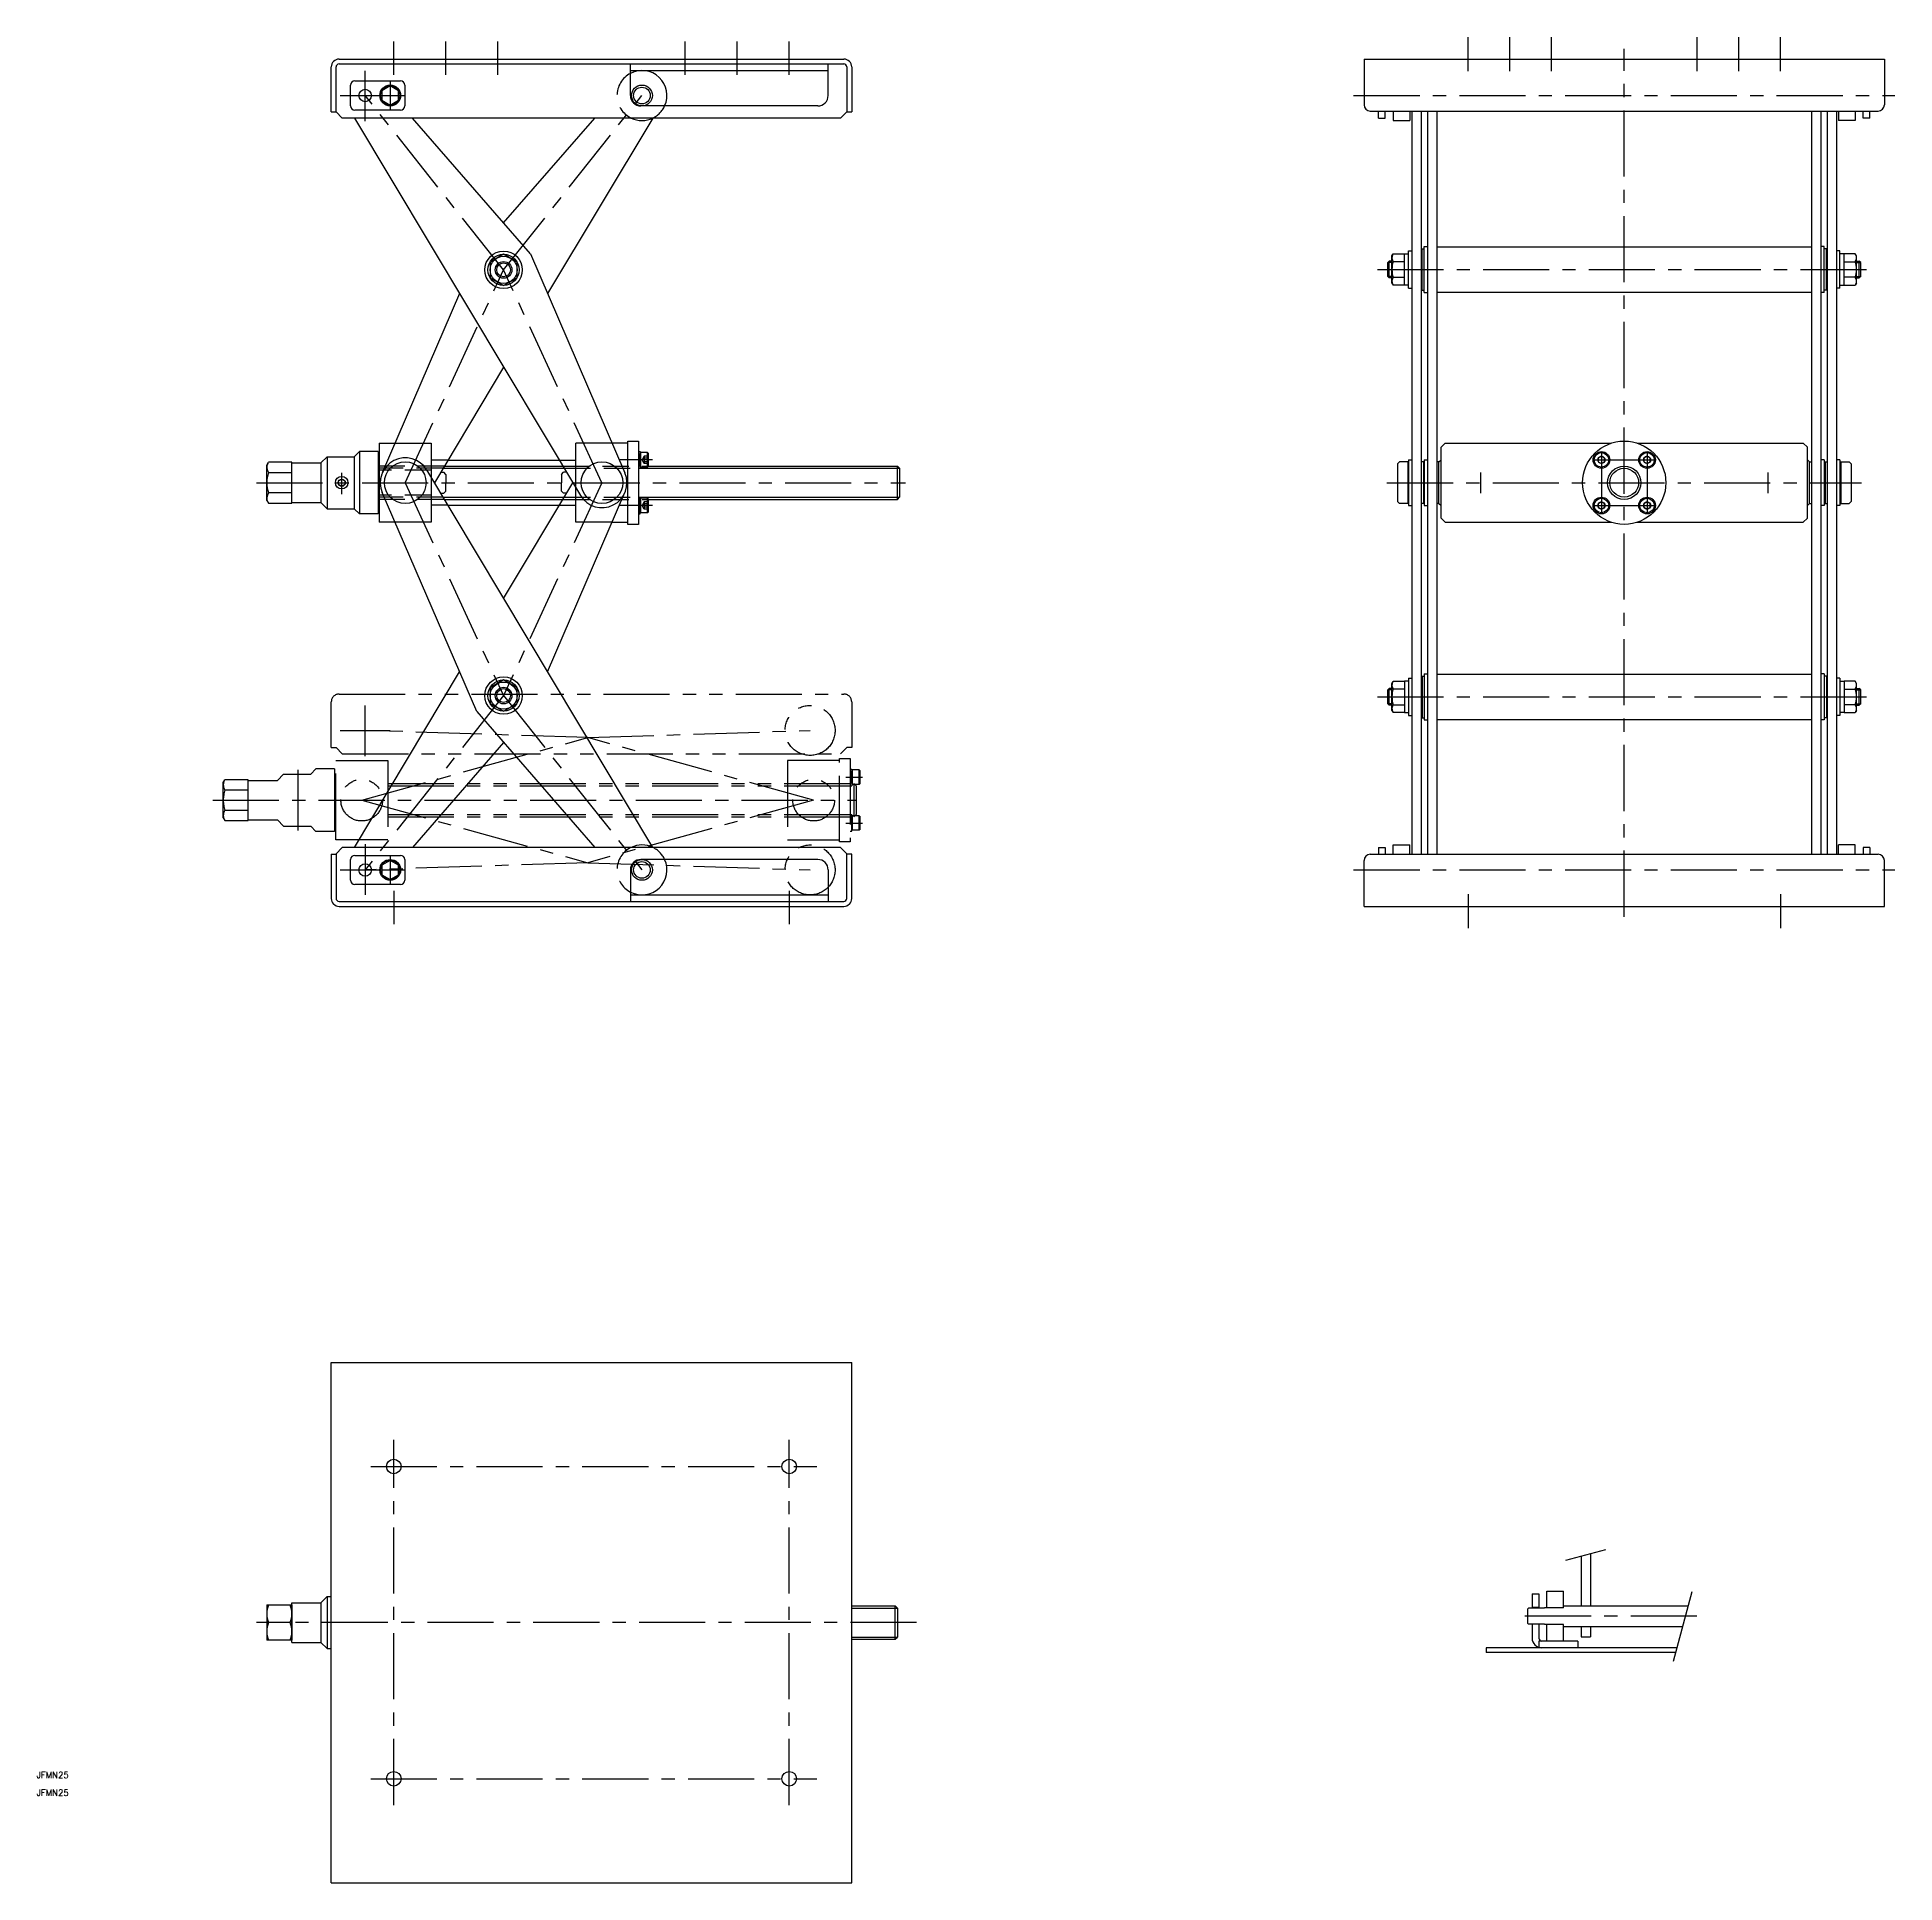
# Model space of a CAD drawing. Extents: x -141 to 751, y -125 to 1231.
# Drawn here: x -141 to 751, y -125 to 762 of the extents above; entities that cross this region are included whole.
import ezdxf

# ---------------------------------------------------------------- set-up
doc = ezdxf.new("R2010")
doc.units = 0
for name, pattern in [('CENTER', [50.8, 31.75, -6.35, 6.35, -6.35]), ('DASHED', [19.05, 12.7, -6.35]), ('PHANTOM', [63.5, 31.75, -6.35, 6.35, -6.35, 6.35, -6.35])]:
    doc.linetypes.add(name, pattern=pattern)
doc.layers.get('0').update_dxf_attribs({"linetype": 'CONTINUOUS'})
doc.layers.add('CENTER', color=1, linetype='CENTER')
doc.styles.get("Standard").update_dxf_attribs({"font": 'txt.shx', "height": 3, "bigfont": 'bigfont.shx'})

# ---------------------------------------------------------------- blocks, each defined once
blk = doc.blocks.new('*U46')
at = {"color": 7, "linetype": 'CONTINUOUS'}
blk.add_text('JFMN25', height=3, dxfattribs=at).set_placement((-141.57, -74.67))
blk = doc.blocks.new('*U47')
at = {"color": 7, "linetype": 'CONTINUOUS'}
blk.add_text('JFMN25', height=3, dxfattribs=at).set_placement((-141.57, -83.24))

msp = doc.modelspace()

# ---------------------------------------------------------------- linework, layer by layer
at = {"color": 7, "linetype": 'CONTINUOUS'}
for p, q in [((3.8, 751.08), (246.2, 751.08)), ((496.14, 751.08), (746.14, 751.08)), ((496.14, 751.08), (496.14, 729.08)), ((746.14, 751.08), (746.14, 729.08)), ((0, 725.68), (0, 747.28)), ((2.3, 725.68), (2.3, 747.28)), ((3.8, 748.78), (246.2, 748.78)), ((143.7, 733.58), (143.7, 748.78)), ((143.7, 745.58), (238.7, 745.58)), ((238.7, 733.58), (238.7, 748.78)), ((247.7, 747.28), (247.7, 725.78)), ((250, 747.28), (250, 725.78)), ((9.3, 728.58), (9.3, 738.58)), ((11.3, 740.58), (33.3, 740.58)), ((28.3, 738.2), (24.3, 735.89)), ((24.3, 735.89), (24.3, 731.27)), ((32.3, 735.89), (28.3, 738.2)), ((32.3, 731.27), (32.3, 735.89)), ((35.3, 738.58), (35.3, 728.58)), ((0, 725.68), (2.3, 725.68)), ((2.3, 725.68), (5.3, 722.68)), ((33.3, 726.58), (11.3, 726.58)), ((24.3, 731.27), (28.3, 728.96)), ((28.3, 728.96), (32.3, 731.27)), ((233.7, 728.58), (148.7, 728.58)), ((244.7, 722.78), (247.7, 725.78)), ((247.7, 725.78), (250, 725.78)), ((499.14, 726.08), (743.14, 726.08)), ((503.14, 722.78), (503.14, 726.08)), ((506.34, 722.78), (506.34, 726.08)), ((510.14, 726.08), (510.14, 721.58)), ((518.14, 726.08), (518.14, 721.58)), ((519.14, 726.08), (519.14, 369.08)), ((523.64, 726.08), (523.64, 369.08)), ((526.64, 726.08), (526.64, 369.08)), ((531.14, 726.08), (531.14, 369.08)), ((711.14, 726.08), (711.14, 369.08)), ((715.64, 726.08), (715.64, 369.08)), ((718.64, 726.08), (718.64, 369.08)), ((723.14, 726.08), (723.14, 369.08)), ((724.14, 726.08), (724.14, 721.58)), ((732.14, 726.08), (732.14, 721.58)), ((735.94, 722.78), (735.94, 726.08)), ((739.14, 722.78), (739.14, 726.08)), ((244.7, 722.78), (5.2, 722.78)), ((11.11, 722.78), (119.72, 541.42)), ((95.64, 657.54), (38.94, 722.78)), ((82.77, 672.35), (126.61, 722.78)), ((154.43, 722.78), (103.9, 638.4)), ((503.14, 722.78), (506.34, 722.78)), ((510.14, 721.58), (518.14, 721.58)), ((732.14, 721.58), (724.14, 721.58)), ((739.14, 722.78), (735.94, 722.78)), ((525.04, 639.01), (525.04, 661.01)), ((525.04, 661.01), (526.64, 661.01)), ((531.14, 660.86), (711.14, 660.86)), ((717.24, 661.01), (715.64, 661.01)), ((717.24, 639.01), (717.24, 661.01)), ((82.77, 657.34), (76.27, 653.59)), ((76.27, 653.59), (76.27, 646.08)), ((89.27, 653.59), (82.77, 657.34)), ((89.27, 646.08), (89.27, 653.59)), ((95.64, 657.54), (141.04, 552.34)), ((507.54, 653.33), (508.22, 654.01)), ((507.54, 646.69), (507.54, 653.33)), ((508.22, 646.01), (508.22, 654.01)), ((509.54, 654.01), (508.22, 654.01)), ((509.54, 656.51), (510.12, 657.52)), ((509.54, 643.51), (509.54, 656.51)), ((510.12, 657.52), (515.54, 657.52)), ((515.54, 653.76), (510.12, 653.76)), ((515.54, 657.52), (515.54, 657.51)), ((515.54, 642.51), (515.54, 657.51)), ((515.54, 657.51), (517.54, 657.51)), ((517.54, 641.01), (517.54, 659.01)), ((517.54, 659.01), (519.14, 659.01)), ((524.04, 640.01), (524.04, 660.01)), ((524.04, 660.01), (525.04, 660.01)), ((718.24, 660.01), (717.24, 660.01)), ((718.24, 640.01), (718.24, 660.01)), ((724.74, 659.01), (723.14, 659.01)), ((724.74, 641.01), (724.74, 659.01)), ((726.74, 657.51), (724.74, 657.51)), ((732.16, 657.52), (726.74, 657.52)), ((726.74, 657.52), (726.74, 657.51)), ((726.74, 642.51), (726.74, 657.51)), ((726.74, 653.76), (732.16, 653.76)), ((732.74, 656.51), (732.16, 657.52)), ((732.74, 643.51), (732.74, 656.51)), ((732.74, 654.01), (734.07, 654.01)), ((734.07, 646.01), (734.07, 654.01)), ((734.74, 653.33), (734.07, 654.01)), ((734.74, 646.69), (734.74, 653.33)), ((76.27, 646.08), (82.77, 642.33)), ((82.77, 642.33), (89.27, 646.08)), ((507.54, 646.69), (508.22, 646.01)), ((509.54, 646.01), (508.22, 646.01)), ((509.54, 643.51), (510.12, 642.5)), ((510.12, 646.26), (515.54, 646.26)), ((732.16, 646.26), (726.74, 646.26)), ((732.74, 643.51), (732.16, 642.5)), ((732.74, 646.01), (734.07, 646.01)), ((734.74, 646.69), (734.07, 646.01)), ((61.64, 638.4), (24.51, 552.34)), ((515.54, 642.5), (510.12, 642.5)), ((517.54, 642.51), (515.54, 642.51)), ((515.54, 642.5), (515.54, 642.51)), ((517.54, 641.01), (519.14, 641.01)), ((524.04, 640.01), (525.04, 640.01)), ((525.04, 639.01), (526.64, 639.01)), ((531.14, 639.16), (711.14, 639.16)), ((717.24, 639.01), (715.64, 639.01)), ((718.24, 640.01), (717.24, 640.01)), ((724.74, 641.01), (723.14, 641.01)), ((724.74, 642.51), (726.74, 642.51)), ((726.74, 642.5), (726.74, 642.51)), ((726.74, 642.5), (732.16, 642.5)), ((82.77, 603.12), (49.51, 547.58)), ((13.52, 562.58), (11.02, 560.08)), ((22.52, 562.58), (13.52, 562.58)), ((13.52, 562.58), (13.52, 532.58)), ((22.52, 562.58), (22.52, 532.58)), ((23.02, 566.58), (23.02, 528.58)), ((23.02, 566.58), (30.65, 566.58)), ((30.65, 566.58), (48.02, 566.58)), ((48.02, 566.58), (48.02, 528.58)), ((117.52, 528.58), (117.52, 566.58)), ((134.89, 566.58), (117.52, 566.58)), ((142.52, 566.58), (134.89, 566.58)), ((142.52, 567.58), (147.52, 567.58)), ((142.52, 527.58), (142.52, 567.58)), ((147.52, 567.58), (147.52, 527.58)), ((147.52, 562.53), (148.32, 562.53)), ((148.32, 562.53), (148.32, 554.53)), ((535.14, 566.58), (533.14, 564.58)), ((533.14, 530.58), (533.14, 564.58)), ((535.14, 566.58), (614.9, 566.58)), ((627.39, 566.58), (707.14, 566.58)), ((707.14, 566.58), (709.14, 564.58)), ((709.14, 530.58), (709.14, 564.58)), ((-30.98, 556.08), (-30.22, 557.4)), ((-30.98, 539.08), (-30.98, 556.08)), ((-18.98, 557.4), (-30.22, 557.4)), ((-18.98, 537.77), (-18.98, 557.4)), ((-18.98, 538.08), (-18.98, 557.08)), ((-18.98, 557.08), (-4.98, 557.08)), ((-1.98, 560.08), (-4.98, 557.08)), ((-4.98, 557.08), (-4.98, 538.08)), ((-1.98, 560.08), (11.02, 560.08)), ((-1.98, 560.08), (-1.98, 535.08)), ((11.02, 560.08), (11.02, 535.08)), ((154.43, 372.38), (45.82, 553.75)), ((54.3, 555.58), (111.24, 555.58)), ((56.01, 558.43), (109.53, 558.43)), ((147.52, 554.53), (148.32, 554.53)), ((148.72, 562.03), (148.32, 561.63)), ((148.32, 555.43), (148.32, 561.63)), ((148.32, 555.43), (148.72, 555.03)), ((148.72, 555.03), (148.72, 562.03)), ((151.92, 562.03), (148.72, 562.03)), ((151.92, 555.03), (148.72, 555.03)), ((151.92, 555.03), (151.92, 562.03)), ((151.92, 562.03), (152.32, 561.63)), ((152.32, 555.43), (151.92, 555.03)), ((152.32, 555.43), (152.32, 561.63)), ((152.32, 555.58), (271.94, 555.58)), ((271.94, 539.58), (271.94, 555.58)), ((273.02, 554.5), (271.94, 555.58)), ((273.02, 554.5), (273.02, 540.66)), ((513.14, 557.58), (512.14, 556.58)), ((513.14, 557.58), (512.14, 556.58)), ((512.14, 556.58), (512.14, 538.58)), ((512.14, 556.58), (512.14, 538.58)), ((517.14, 557.58), (513.14, 557.58)), ((517.14, 557.58), (513.14, 557.58)), ((517.14, 557.58), (517.14, 537.58)), ((517.54, 558.58), (519.14, 558.58)), ((517.54, 558.58), (517.54, 536.58)), ((524.64, 557.58), (523.64, 557.58)), ((524.64, 557.58), (524.64, 537.58)), ((525.04, 558.58), (526.64, 558.58)), ((525.04, 558.58), (525.04, 536.58)), ((532.14, 557.58), (531.14, 557.58)), ((532.14, 557.58), (533.14, 558.58)), ((532.14, 537.58), (532.14, 557.58)), ((610.19, 560.26), (608.69, 559.4)), ((608.69, 559.4), (608.69, 557.66)), ((608.69, 557.66), (610.19, 556.8)), ((611.69, 559.4), (610.19, 560.26)), ((610.19, 556.8), (611.69, 557.66)), ((611.69, 557.66), (611.69, 559.4)), ((632.09, 560.26), (630.59, 559.4)), ((630.59, 559.4), (630.59, 557.66)), ((630.59, 557.66), (632.09, 556.8)), ((633.59, 559.4), (632.09, 560.26)), ((632.09, 556.8), (633.59, 557.66)), ((633.59, 557.66), (633.59, 559.4)), ((710.14, 557.58), (709.14, 558.58)), ((710.14, 537.58), (710.14, 557.58)), ((710.14, 557.58), (711.14, 557.58)), ((717.24, 558.58), (715.64, 558.58)), ((717.24, 558.58), (717.24, 536.58)), ((717.64, 557.58), (718.64, 557.58)), ((717.64, 557.58), (717.64, 537.58)), ((724.74, 558.58), (723.14, 558.58)), ((724.74, 558.58), (724.74, 536.58)), ((725.14, 557.58), (729.14, 557.58)), ((725.14, 557.58), (725.14, 537.58)), ((729.14, 557.58), (730.14, 556.58)), ((730.14, 556.58), (730.14, 538.58)), ((-30.22, 552.49), (-18.98, 552.49)), ((3.52, 548.45), (5.02, 549.31)), ((3.52, 546.71), (3.52, 548.45)), ((5.02, 545.85), (3.52, 546.71)), ((5.02, 549.31), (6.52, 548.45)), ((6.52, 546.71), (5.02, 545.85)), ((6.52, 548.45), (6.52, 546.71)), ((52.5, 552.58), (54.02, 552.58)), ((55.02, 551.58), (54.02, 552.58)), ((55.02, 551.58), (55.02, 547.58)), ((55.02, 543.58), (55.02, 547.58)), ((82.77, 492.04), (116.03, 547.58)), ((110.52, 551.58), (111.52, 552.58)), ((110.52, 551.58), (110.52, 547.58)), ((110.52, 543.58), (110.52, 547.58)), ((113.04, 552.58), (111.52, 552.58)), ((-30.98, 539.08), (-30.22, 537.77)), ((-18.98, 542.67), (-30.22, 542.67)), ((-30.22, 537.77), (-18.98, 537.77)), ((-18.98, 538.08), (-4.98, 538.08)), ((-1.98, 535.08), (-4.98, 538.08)), ((69.9, 437.62), (24.51, 542.83)), ((52.5, 542.58), (54.02, 542.58)), ((55.02, 543.58), (54.02, 542.58)), ((54.3, 539.58), (111.24, 539.58)), ((56.01, 536.73), (109.53, 536.73)), ((103.9, 456.76), (141.04, 542.83)), ((110.52, 543.58), (111.52, 542.58)), ((113.04, 542.58), (111.52, 542.58)), ((147.52, 540.63), (148.32, 540.63)), ((148.32, 532.63), (148.32, 540.63)), ((148.72, 540.13), (148.32, 539.73)), ((148.32, 533.53), (148.32, 539.73)), ((148.72, 533.13), (148.72, 540.13)), ((151.92, 540.13), (148.72, 540.13)), ((151.92, 533.13), (151.92, 540.13)), ((151.92, 540.13), (152.32, 539.73)), ((152.32, 533.53), (152.32, 539.73)), ((152.32, 539.58), (271.94, 539.58)), ((271.94, 539.58), (273.02, 540.66)), ((512.14, 538.58), (513.14, 537.58)), ((512.14, 538.58), (513.14, 537.58)), ((517.14, 537.58), (513.14, 537.58)), ((517.14, 537.58), (513.14, 537.58)), ((517.54, 536.58), (519.14, 536.58)), ((524.64, 537.58), (523.64, 537.58)), ((525.04, 536.58), (526.64, 536.58)), ((532.14, 537.58), (531.14, 537.58)), ((532.14, 537.58), (533.14, 536.58)), ((610.19, 538.36), (608.69, 537.5)), ((608.69, 537.5), (608.69, 535.76)), ((608.69, 535.76), (610.19, 534.9)), ((611.69, 537.5), (610.19, 538.36)), ((610.19, 534.9), (611.69, 535.76)), ((611.69, 535.76), (611.69, 537.5)), ((632.09, 538.36), (630.59, 537.5)), ((630.59, 537.5), (630.59, 535.76)), ((630.59, 535.76), (632.09, 534.9)), ((633.59, 537.5), (632.09, 538.36)), ((632.09, 534.9), (633.59, 535.76)), ((633.59, 535.76), (633.59, 537.5)), ((710.14, 537.58), (709.14, 536.58)), ((710.14, 537.58), (711.14, 537.58)), ((717.24, 536.58), (715.64, 536.58)), ((717.64, 537.58), (718.64, 537.58)), ((724.74, 536.58), (723.14, 536.58)), ((725.14, 537.58), (729.14, 537.58)), ((730.14, 538.58), (729.14, 537.58)), ((-1.98, 535.08), (11.02, 535.08)), ((13.52, 532.58), (11.02, 535.08)), ((22.52, 532.58), (13.52, 532.58)), ((30.65, 528.58), (23.02, 528.58)), ((48.02, 528.58), (30.65, 528.58)), ((134.89, 528.58), (117.52, 528.58)), ((134.89, 528.58), (142.52, 528.58)), ((147.52, 527.58), (142.52, 527.58)), ((147.52, 532.63), (148.32, 532.63)), ((148.32, 533.53), (148.72, 533.13)), ((151.92, 533.13), (148.72, 533.13)), ((152.32, 533.53), (151.92, 533.13)), ((535.14, 528.58), (533.14, 530.58)), ((535.14, 528.58), (614.9, 528.58)), ((627.39, 528.58), (707.14, 528.58)), ((707.14, 528.58), (709.14, 530.58)), ((11.11, 372.38), (61.64, 456.76)), ((525.04, 455.71), (526.64, 455.71)), ((525.04, 455.71), (525.04, 433.71)), ((531.14, 455.56), (711.14, 455.56)), ((717.24, 455.71), (715.64, 455.71)), ((717.24, 455.71), (717.24, 433.71)), ((82.77, 452.83), (76.27, 449.08)), ((76.27, 449.08), (76.27, 441.58)), ((89.27, 449.08), (82.77, 452.83)), ((89.27, 441.58), (89.27, 449.08)), ((507.54, 448.03), (508.22, 448.71)), ((507.54, 441.38), (507.54, 448.03)), ((508.22, 440.71), (508.22, 448.71)), ((509.54, 448.71), (508.22, 448.71)), ((509.54, 451.21), (510.12, 452.21)), ((509.54, 438.21), (509.54, 451.21)), ((510.12, 452.21), (515.54, 452.21)), ((515.54, 448.46), (510.12, 448.46)), ((517.54, 452.21), (515.54, 452.21)), ((515.54, 452.21), (515.54, 437.21)), ((515.54, 452.21), (515.54, 452.21)), ((517.54, 453.71), (519.14, 453.71)), ((517.54, 453.71), (517.54, 435.71)), ((524.04, 454.71), (525.04, 454.71)), ((524.04, 454.71), (524.04, 434.71)), ((718.24, 454.71), (717.24, 454.71)), ((718.24, 454.71), (718.24, 434.71)), ((724.74, 453.71), (723.14, 453.71)), ((724.74, 453.71), (724.74, 435.71)), ((724.74, 452.21), (726.74, 452.21)), ((726.74, 452.21), (726.74, 437.21)), ((732.16, 452.21), (726.74, 452.21)), ((726.74, 452.21), (726.74, 452.21)), ((726.74, 448.46), (732.16, 448.46)), ((732.74, 451.21), (732.16, 452.21)), ((732.74, 438.21), (732.74, 451.21)), ((732.74, 448.71), (734.07, 448.71)), ((734.07, 440.71), (734.07, 448.71)), ((734.74, 448.03), (734.07, 448.71)), ((734.74, 441.38), (734.74, 448.03)), ((69.9, 437.62), (126.61, 372.38)), ((76.27, 441.58), (82.77, 437.82)), ((82.77, 437.82), (89.27, 441.58)), ((507.54, 441.38), (508.22, 440.71)), ((509.54, 440.71), (508.22, 440.71)), ((509.54, 438.21), (510.12, 437.2)), ((510.12, 440.95), (515.54, 440.95)), ((732.16, 440.95), (726.74, 440.95)), ((732.74, 438.21), (732.16, 437.2)), ((732.74, 440.71), (734.07, 440.71)), ((734.74, 441.38), (734.07, 440.71)), ((515.54, 437.2), (510.12, 437.2)), ((515.54, 437.21), (517.54, 437.21)), ((515.54, 437.2), (515.54, 437.21)), ((517.54, 435.71), (519.14, 435.71)), ((524.04, 434.71), (525.04, 434.71)), ((525.04, 433.71), (526.64, 433.71)), ((531.14, 433.86), (711.14, 433.86)), ((717.24, 433.71), (715.64, 433.71)), ((718.24, 434.71), (717.24, 434.71)), ((724.74, 435.71), (723.14, 435.71)), ((726.74, 437.21), (724.74, 437.21)), ((726.74, 437.2), (726.74, 437.21)), ((726.74, 437.2), (732.16, 437.2)), ((82.77, 422.82), (38.94, 372.38)), ((0, 369.08), (0, 347.88)), ((0, 369.08), (2.3, 369.08)), ((2.3, 369.38), (5.3, 372.38)), ((2.3, 369.38), (2.3, 347.88)), ((244.7, 372.38), (5.3, 372.38)), ((9.3, 356.58), (9.3, 366.58)), ((11.3, 368.58), (33.3, 368.58)), ((28.3, 366.18), (24.3, 363.87)), ((32.3, 363.87), (28.3, 366.18)), ((35.3, 366.58), (35.3, 356.58)), ((233.7, 366.58), (148.7, 366.58)), ((244.7, 372.38), (247.7, 369.38)), ((247.7, 347.88), (247.7, 369.38)), ((250, 369.08), (247.7, 369.08)), ((250, 347.88), (250, 369.08)), ((496.14, 344.08), (496.14, 366.08)), ((499.14, 369.08), (743.14, 369.08)), ((503.14, 372.38), (506.34, 372.38)), ((503.14, 372.38), (503.14, 369.08)), ((506.34, 372.38), (506.34, 369.08)), ((510.14, 369.08), (510.14, 373.58)), ((510.14, 373.58), (518.14, 373.58)), ((518.14, 369.08), (518.14, 373.58)), ((732.14, 373.58), (724.14, 373.58)), ((724.14, 369.08), (724.14, 373.58)), ((732.14, 369.08), (732.14, 373.58)), ((739.14, 372.38), (735.94, 372.38)), ((735.94, 372.38), (735.94, 369.08)), ((739.14, 372.38), (739.14, 369.08)), ((746.14, 344.08), (746.14, 366.08)), ((24.3, 363.87), (24.3, 359.25)), ((24.3, 359.25), (28.3, 356.94)), ((28.3, 356.94), (32.3, 359.25)), ((32.3, 359.25), (32.3, 363.87)), ((143.7, 361.58), (143.7, 346.38)), ((238.7, 361.58), (238.7, 346.38)), ((33.3, 354.58), (11.3, 354.58)), ((143.7, 349.58), (238.7, 349.58)), ((3.8, 346.38), (246.2, 346.38)), ((3.8, 344.08), (246.2, 344.08)), ((496.14, 344.08), (746.14, 344.08)), ((0, 125), (250, 125)), ((0, -125), (0, 125)), ((250, -125), (250, 125)), ((600.39, 31.89), (600.39, 8.1)), ((604.89, 33.1), (604.89, 8.1)), ((-18.98, -9.5), (-18.98, 9.5)), ((-18.98, 9.5), (-4.98, 9.5)), ((-1.98, 12.5), (-4.98, 9.5)), ((-4.98, 9.5), (-4.98, -9.5)), ((-1.98, 12.5), (-1.98, -12.5)), ((-1.98, 12.5), (0, 12.5)), ((576.89, 13.9), (576.89, 6.9)), ((576.89, 13.9), (580.09, 13.9)), ((580.09, 13.9), (580.09, 6.9)), ((583.89, 15.1), (591.89, 15.1)), ((583.89, 7.1), (583.89, 15.1)), ((591.89, 7.1), (591.89, 15.1)), ((-30.98, 8.5), (-30.98, -8.5)), ((-30.98, 8.5), (-18.98, 8.5)), ((-19.74, 0), (-30.22, 0)), ((-18.98, 8.5), (-18.98, -8.5)), ((250, 8), (270.94, 8)), ((270.94, -8), (270.94, 8)), ((272.02, 6.92), (270.94, 8)), ((272.02, 6.92), (272.02, -6.92)), ((575.22, 6.9), (574.89, 6.56)), ((574.89, -0.37), (574.89, 6.56)), ((582.89, 6.9), (575.22, 6.9)), ((576.89, 7.4), (580.09, 7.4)), ((591.89, 7.1), (582.89, 7.1)), ((582.89, 7.1), (582.89, 6.9)), ((591.89, 8.1), (651.76, 8.1)), ((-18.98, -8.5), (-30.98, -8.5)), ((250, -8), (270.94, -8)), ((270.94, -8), (272.02, -6.92)), ((574.89, -0.37), (575.22, -0.7)), ((582.89, -0.7), (575.22, -0.7)), ((576.89, -0.7), (576.89, -7.4)), ((580.09, -0.7), (580.09, -7.4)), ((598.89, -8.9), (580.09, -8.9)), ((580.09, -8.9), (580.09, -12.1)), ((582.89, -0.9), (582.89, -0.7)), ((591.89, -0.9), (582.89, -0.9)), ((583.89, -8.9), (583.89, -0.9)), ((591.89, -8.9), (591.89, -0.9)), ((591.89, -1.9), (649.08, -1.9)), ((598.89, -8.9), (598.89, -12.1)), ((600.39, -1.9), (600.39, -6.9)), ((600.39, -6.9), (604.89, -6.9)), ((604.89, -1.9), (604.89, -6.9)), ((-18.98, -9.5), (-4.98, -9.5)), ((-1.98, -12.5), (-4.98, -9.5)), ((-1.98, -12.5), (0, -12.5)), ((554.89, -12.1), (554.89, -14.4)), ((646.35, -12.1), (554.89, -12.1)), ((645.73, -14.4), (554.89, -14.4)), ((0, -125), (250, -125))]:
    msp.add_line(p, q, dxfattribs=at)
at = {"color": 3, "linetype": 'CONTINUOUS'}
for p, q in [((509.54, 653.33), (507.54, 653.33)), ((732.74, 653.33), (734.74, 653.33)), ((509.54, 646.69), (507.54, 646.69)), ((732.74, 646.69), (734.74, 646.69)), ((53.65, 554.5), (111.89, 554.5)), ((147.52, 554.5), (273.02, 554.5)), ((53.65, 540.66), (111.89, 540.66)), ((147.52, 540.66), (273.02, 540.66)), ((509.54, 448.03), (507.54, 448.03)), ((732.74, 448.03), (734.74, 448.03)), ((509.54, 441.38), (507.54, 441.38)), ((732.74, 441.38), (734.74, 441.38)), ((593.08, 29.93), (612.35, 35.1)), ((653.57, 14.87), (644.57, -18.72)), ((250, 6.92), (272.02, 6.92)), ((250, -6.92), (272.02, -6.92))]:
    msp.add_line(p, q, dxfattribs=at)
at = {"color": 3, "linetype": 'DASHED'}
for p, q in [((54.3, 555.58), (23.02, 555.58)), ((53.65, 554.5), (23.02, 554.5)), ((48.02, 553.58), (23.02, 553.58)), ((56.01, 558.43), (48.02, 558.43)), ((109.53, 558.43), (117.52, 558.43)), ((111.24, 555.58), (152.32, 555.58)), ((111.89, 554.5), (147.52, 554.5)), ((150.32, 560.26), (149.32, 558.53)), ((150.32, 556.8), (149.32, 558.53)), ((152.32, 560.26), (150.32, 560.26)), ((150.32, 560.26), (150.32, 556.8)), ((152.32, 559.4), (150.32, 559.4)), ((152.32, 557.66), (150.32, 557.66)), ((152.32, 556.8), (150.32, 556.8)), ((48.02, 541.58), (23.02, 541.58)), ((53.65, 540.66), (23.02, 540.66)), ((54.3, 539.58), (23.02, 539.58)), ((56.01, 536.73), (48.02, 536.73)), ((109.53, 536.73), (117.52, 536.73)), ((111.24, 539.58), (152.32, 539.58)), ((111.89, 540.66), (147.52, 540.66)), ((150.32, 538.36), (149.32, 536.63)), ((150.32, 534.9), (149.32, 536.63)), ((152.32, 538.36), (150.32, 538.36)), ((150.32, 538.36), (150.32, 534.9)), ((152.32, 537.5), (150.32, 537.5)), ((152.32, 535.76), (150.32, 535.76)), ((152.32, 534.9), (150.32, 534.9))]:
    msp.add_line(p, q, dxfattribs=at)
at = {"color": 3, "linetype": 'PHANTOM'}
for p, q in [((0, 420.38), (0, 442.28)), ((3.8, 446.08), (246.2, 446.08)), ((250, 442.28), (250, 420.38)), ((0, 420.38), (2.3, 420.38)), ((2.3, 420.38), (5.3, 417.38)), ((247.7, 420.38), (244.7, 417.38)), ((250, 420.38), (247.7, 420.38)), ((2.11, 414.08), (27.11, 414.08)), ((2.11, 376.08), (2.11, 414.08)), ((5.3, 417.38), (244.7, 417.38)), ((27.11, 414.08), (27.11, 376.08)), ((244.22, 414.08), (219.22, 414.08)), ((219.22, 414.08), (219.22, 376.08)), ((244.22, 415.08), (249.22, 415.08)), ((244.22, 375.08), (244.22, 415.08)), ((249.22, 415.08), (249.22, 375.08)), ((-51.89, 403.58), (-51.13, 404.9)), ((-51.89, 386.58), (-51.89, 403.58)), ((-39.89, 404.9), (-51.13, 404.9)), ((-39.89, 385.27), (-39.89, 404.9)), ((-39.89, 385.58), (-39.89, 404.58)), ((-39.89, 404.58), (-25.89, 404.58)), ((-22.89, 407.58), (-25.89, 404.58)), ((-22.89, 407.58), (-9.89, 407.58)), ((-7.39, 410.08), (-9.89, 407.58)), ((1.61, 410.08), (-7.39, 410.08)), ((1.61, 410.08), (1.61, 380.08)), ((27.11, 403.08), (251.03, 403.08)), ((27.11, 402), (252.11, 402)), ((249.22, 410.03), (250.02, 410.03)), ((249.22, 402.03), (250.02, 402.03)), ((250.02, 410.03), (250.02, 402.03)), ((250.42, 409.63), (250.02, 409.23)), ((250.02, 403.03), (250.02, 409.23)), ((250.02, 403.03), (250.42, 402.63)), ((250.42, 402.63), (250.42, 409.63)), ((253.62, 409.63), (250.42, 409.63)), ((253.62, 402.63), (250.42, 402.63)), ((252.11, 402), (251.03, 403.08)), ((251.03, 403.08), (251.03, 387.08)), ((252.11, 402), (252.11, 388.16)), ((253.62, 402.63), (253.62, 409.63)), ((253.62, 409.63), (254.02, 409.23)), ((254.02, 403.03), (253.62, 402.63)), ((254.02, 403.03), (254.02, 409.23)), ((-51.13, 399.99), (-39.89, 399.99)), ((-51.89, 386.58), (-51.13, 385.27)), ((-39.89, 390.17), (-51.13, 390.17)), ((-51.13, 385.27), (-39.89, 385.27)), ((-39.89, 385.58), (-25.89, 385.58)), ((-22.89, 382.58), (-25.89, 385.58)), ((27.11, 388.16), (252.11, 388.16)), ((27.11, 387.08), (251.03, 387.08)), ((249.22, 388.13), (250.02, 388.13)), ((250.02, 380.13), (250.02, 388.13)), ((250.42, 387.63), (250.02, 387.23)), ((250.02, 381.03), (250.02, 387.23)), ((250.42, 380.63), (250.42, 387.63)), ((253.62, 387.63), (250.42, 387.63)), ((251.03, 387.08), (252.11, 388.16)), ((253.62, 380.63), (253.62, 387.63)), ((253.62, 387.63), (254.02, 387.23)), ((254.02, 381.03), (254.02, 387.23)), ((-22.89, 382.58), (-9.89, 382.58)), ((-7.39, 380.08), (-9.89, 382.58)), ((1.61, 380.08), (-7.39, 380.08)), ((27.11, 376.08), (2.11, 376.08)), ((219.22, 376.08), (244.22, 376.08)), ((249.22, 375.08), (244.22, 375.08)), ((249.22, 380.13), (250.02, 380.13)), ((250.02, 381.03), (250.42, 380.63)), ((253.62, 380.63), (250.42, 380.63)), ((254.02, 381.03), (253.62, 380.63))]:
    msp.add_line(p, q, dxfattribs=at)
at = {"color": 7, "linetype": 'CONTINUOUS'}
for centre, radius in [((16.3, 733.58), 3), ((28.3, 733.58), 5), ((28.3, 733.58), 4.62), ((149.24, 733.58), 5), ((149.24, 733.58), 4), ((82.77, 649.83), 9), ((82.77, 649.83), 7.5), ((82.77, 649.83), 6.5), ((82.77, 649.83), 3.32), ((621.14, 547.58), 20), ((610.19, 558.53), 4), ((632.09, 558.53), 4), ((35.52, 547.58), 10), ((130.02, 547.58), 10), ((610.19, 558.53), 3.5), ((610.19, 558.53), 1.73), ((621.14, 547.58), 8), ((632.09, 558.53), 3.5), ((632.09, 558.53), 1.73), ((5.02, 547.58), 3), ((5.02, 547.58), 1.73), ((610.19, 536.63), 4), ((610.19, 536.63), 3.5), ((610.19, 536.63), 1.73), ((632.09, 536.63), 4), ((632.09, 536.63), 3.5), ((632.09, 536.63), 1.73), ((82.77, 445.33), 9), ((82.77, 445.33), 7.5), ((82.77, 445.33), 6.5), ((82.77, 445.33), 3.32), ((28.3, 361.58), 5), ((28.3, 361.56), 4.62), ((149.24, 361.58), 5), ((16.3, 361.58), 3), ((149.24, 361.58), 4), ((30, 75), 3.5), ((220, 75), 3.5), ((30, -75), 3.5), ((220, -75), 3.5)]:
    msp.add_circle(centre, radius, dxfattribs=at)
at = {"color": 3, "linetype": 'CONTINUOUS'}
for centre, radius in [((82.77, 649.83), 4), ((621.14, 547.58), 6.92), ((82.77, 445.33), 4)]:
    msp.add_circle(centre, radius, dxfattribs=at)
at = {"color": 3, "linetype": 'PHANTOM'}
for centre, radius in [((230.03, 428.58), 12), ((14.61, 395.08), 10), ((231.72, 395.08), 10), ((230.03, 361.58), 12)]:
    msp.add_circle(centre, radius, dxfattribs=at)
at = {"color": 7, "linetype": 'CONTINUOUS'}
for centre, radius, start, end in [((3.8, 747.28), 3.8, 90, 180), ((246.2, 747.28), 3.8, 0, 90), ((3.8, 747.28), 1.5, 90, 180), ((149.24, 733.58), 12, 335.37568, 117.50728), ((246.2, 747.28), 1.5, 0, 90), ((11.3, 738.58), 2, 90, 180), ((33.3, 738.58), 2, 0, 90), ((148.7, 733.58), 5, 180, 270), ((233.7, 733.58), 5, 270, 0), ((11.3, 728.58), 2, 180, 270), ((33.3, 728.58), 2, 270, 0), ((499.14, 729.08), 3, 180, 270), ((743.14, 729.08), 3, 270, 0), ((149.24, 733.58), 12, 244.15807, 295.84193), ((512.87, 655.64), 3.32, 154.38425, 214.38425), ((521.96, 650.01), 12.42, 162.41205, 197.58795), ((729.42, 655.64), 3.32, 325.61575, 25.61575), ((720.32, 650.01), 12.42, 342.41205, 17.58795), ((512.87, 644.38), 3.32, 145.61575, 205.61575), ((729.42, 644.38), 3.32, 334.38425, 34.38425), ((-26.63, 554.94), 4.34, 154.38425, 214.38425), ((35.52, 547.58), 12, 30.91566, 203.34061), ((-14.74, 547.58), 16.24, 162.41205, 197.58795), ((130.02, 547.58), 12, 210.91566, 23.34061), ((-26.63, 540.22), 4.34, 145.61575, 205.61575), ((512.87, 450.33), 3.32, 154.38425, 214.38425), ((521.96, 444.71), 12.42, 162.41205, 197.58795), ((729.42, 450.33), 3.32, 325.61575, 25.61575), ((720.32, 444.71), 12.42, 342.41205, 17.58795), ((512.87, 439.08), 3.32, 145.61575, 205.61575), ((729.42, 439.08), 3.32, 334.38425, 34.38425), ((11.3, 366.58), 2, 90, 180), ((33.3, 366.58), 2, 0, 90), ((148.7, 361.58), 5, 90, 180), ((149.24, 361.58), 12, 242.49272, 24.62432), ((149.24, 361.58), 12, 64.15807, 115.84193), ((233.7, 361.58), 5, 0, 90), ((499.14, 366.08), 3, 90, 180), ((743.14, 366.08), 3, 0, 90), ((11.3, 356.58), 2, 180, 270), ((33.3, 356.58), 2, 270, 0), ((3.8, 347.88), 3.8, 180, 270), ((3.8, 347.88), 1.5, 180, 270), ((246.2, 347.88), 1.5, 270, 0), ((246.2, 347.88), 3.8, 270, 0), ((-18.7, 4.25), 12.28, 159.74384, 200.25616), ((-18.7, -4.25), 12.28, 159.74384, 200.25616), ((-31.25, 4.25), 12.28, 339.74384, 20.25616), ((-31.25, -4.25), 12.28, 339.74384, 20.25616), ((581.59, -7.4), 4.7, 180, 270), ((581.59, -7.4), 1.5, 180, 270)]:
    msp.add_arc(centre, radius, start, end, dxfattribs=at)
at = {"color": 3, "linetype": 'DASHED'}
for centre, start, end in [((149.24, 733.58), 117.50728, 244.15807), ((149.24, 733.58), 295.84193, 335.37568), ((149.24, 361.58), 115.84193, 242.49272), ((149.24, 361.58), 24.62432, 64.15807)]:
    msp.add_arc(centre, 12, start, end, dxfattribs=at)
at = {"color": 3, "linetype": 'PHANTOM'}
for centre, radius, start, end in [((3.8, 442.28), 3.8, 90, 180), ((246.2, 442.28), 3.8, 0, 90), ((-47.54, 402.44), 4.34, 154.38425, 214.38425), ((-35.65, 395.08), 16.24, 162.41205, 197.58795), ((-47.54, 387.72), 4.34, 145.61575, 205.61575)]:
    msp.add_arc(centre, radius, start, end, dxfattribs=at)
at = {"layer": 'CENTER', "color": 1, "linetype": 'CENTER'}
for p, q in [((30, 743.58), (30, 759.57)), ((55, 743.58), (55, 759.57)), ((80, 743.58), (80, 759.57)), ((170, 743.58), (170, 759.57)), ((195, 743.58), (195, 759.57)), ((220, 743.58), (220, 759.57)), ((546.14, 745.22), (546.14, 761.62)), ((566.14, 745.22), (566.14, 761.62)), ((586.14, 745.22), (586.14, 761.62)), ((656.14, 745.22), (656.14, 761.62)), ((676.14, 745.22), (676.14, 761.62)), ((696.14, 745.22), (696.14, 761.62)), ((621.14, 339.08), (621.14, 756.08)), ((16.3, 721.26), (16.3, 745.49)), ((4.3, 733.58), (35.3, 733.58)), ((82.77, 649.83), (16.3, 733.58)), ((28.3, 740.58), (28.3, 726.58)), ((82.77, 649.83), (149.24, 733.58)), ((491.14, 733.58), (751.14, 733.58)), ((35.52, 547.58), (82.77, 649.83)), ((130.02, 547.58), (82.77, 649.83)), ((502.54, 650.01), (739.74, 650.01)), ((610.19, 562.53), (610.19, 532.63)), ((632.09, 562.53), (632.09, 532.63)), ((154.37, 558.53), (138.43, 558.53)), ((606.19, 558.53), (636.09, 558.53)), ((-35.98, 547.58), (275.88, 547.58)), ((5.02, 542.08), (5.02, 552.31)), ((35.52, 547.58), (82.77, 445.33)), ((130.02, 547.58), (82.77, 445.33)), ((507.14, 547.58), (735.14, 547.58)), ((552.14, 552.51), (552.14, 542.57)), ((690.14, 552.51), (690.14, 542.57)), ((154.37, 536.63), (138.43, 536.63)), ((606.19, 536.63), (636.09, 536.63)), ((82.77, 445.33), (16.3, 361.58)), ((16.3, 416.26), (16.3, 440.49)), ((82.77, 445.33), (149.24, 361.58)), ((502.54, 444.71), (739.74, 444.71)), ((4.3, 428.58), (28.3, 428.58)), ((123.17, 425.15), (16.3, 428.58)), ((123.17, 425.15), (230.03, 428.58)), ((14.61, 395.08), (123.17, 425.15)), ((231.72, 395.08), (123.17, 425.15)), ((-15.89, 380.58), (-15.89, 409.58)), ((247.22, 406.08), (255.22, 406.08)), ((-56.89, 395.08), (252.11, 395.08)), ((14.61, 395.08), (123.17, 365.02)), ((231.72, 395.08), (123.17, 365.02)), ((247.22, 384.08), (255.22, 384.08)), ((16.3, 373.9), (16.3, 349.67)), ((28.3, 368.58), (28.3, 354.58)), ((4.3, 361.58), (35.3, 361.58)), ((123.17, 365.02), (16.3, 361.58)), ((123.17, 365.02), (230.03, 361.58)), ((491.14, 361.58), (751.14, 361.58)), ((30, 351.58), (30, 335.6)), ((220, 351.58), (220, 335.6)), ((546.14, 349.94), (546.14, 333.55)), ((696.14, 349.94), (696.14, 333.55)), ((30, -87.63), (30, 87.75)), ((220, -87.63), (220, 87.75)), ((18.98, 75), (233.25, 75)), ((281.2, 0), (-35.98, 0)), ((656.01, 3.1), (567.66, 3.1)), ((18.98, -75), (233.25, -75))]:
    msp.add_line(p, q, dxfattribs=at)

# ---------------------------------------------------------------- block references
at = {"color": 7, "linetype": 'CONTINUOUS'}
for name in ['*U46', '*U47']:
    msp.add_blockref(name, (0, 0), dxfattribs=at)

doc.saveas('drawing.dxf')
